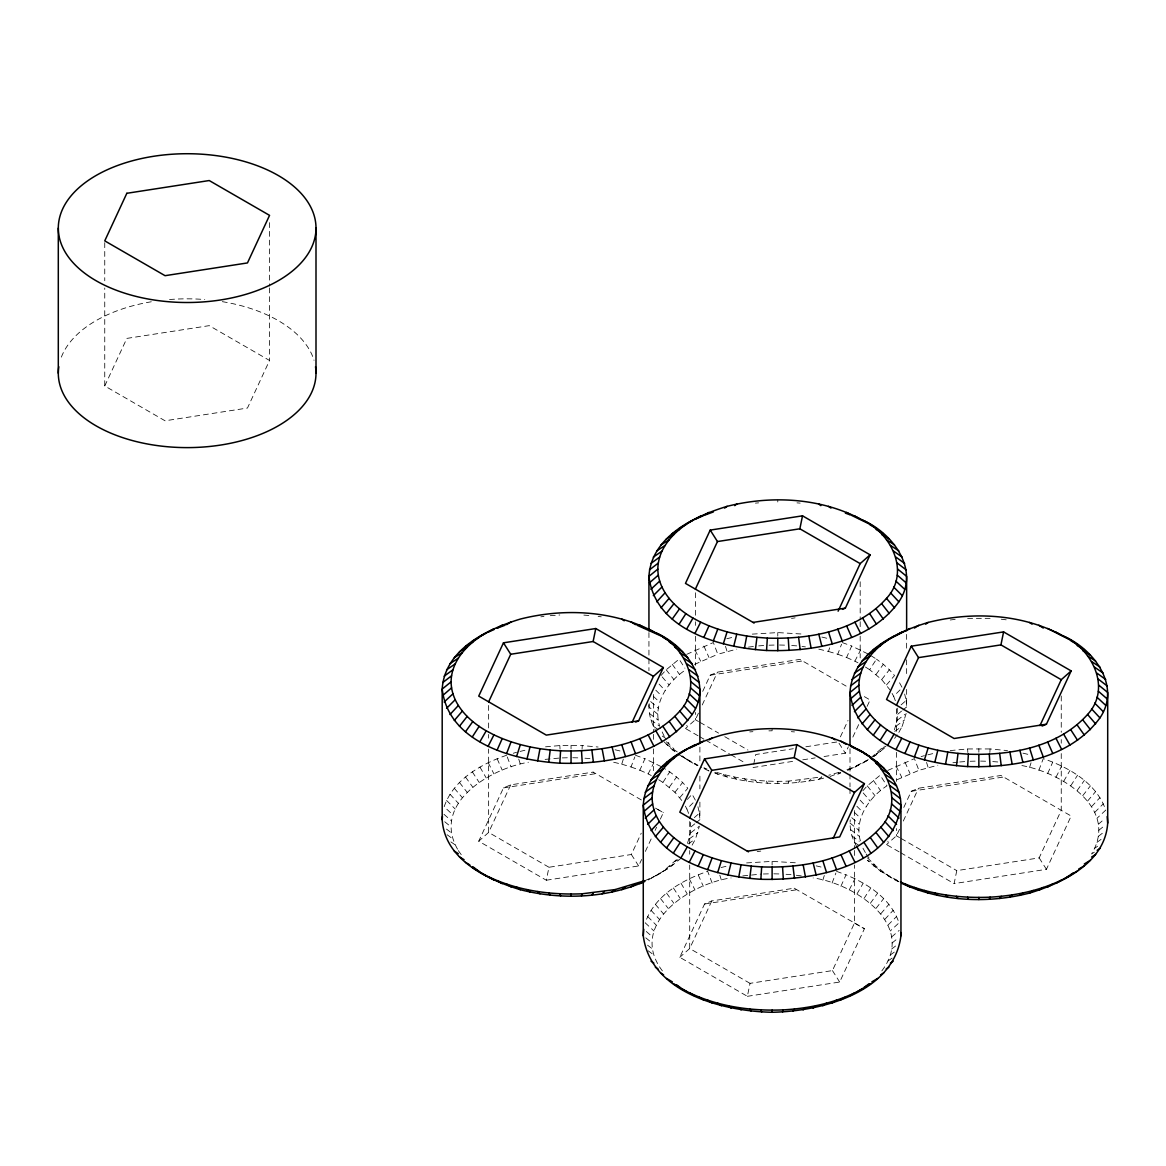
<?xml version="1.0" encoding="UTF-8"?>
<svg xmlns="http://www.w3.org/2000/svg" width="1166" height="1166" viewBox="0 0 1166 1166"><rect width="100%" height="100%" fill="white"/><g stroke="black" fill="none" stroke-linecap="round" stroke-linejoin="round"><path stroke-width="0.75" stroke-dasharray="5 3.75" d="M582.053 749.111L582.271 745.57L598.114 747.027M989.861 752.478L990.08 748.951L1007.497 750.598M457.538 849.183C431.58 803.272 490.274 768.627 528.402 762.243M649.185 703.725C648.179 713.811 651.473 723.882 656.706 732.408M650.89 719.888L659.65 726.243C652.464 703.856 667.622 681.498 685.899 669.707M662.39 970.899C627.119 924.419 690.17 883.405 731.082 877.94M687.474 843.382L690.534 832.976L690.651 822.409M856.937 846.953C852.098 838.85 849.344 829.274 850.247 819.815M860.377 840.832C854.037 818.823 869.224 797.369 886.962 785.797L880.155 775.23L867.271 785.855L862.082 791.612M906.142 713.446L902.236 726.214L893.652 732.146L897.281 720.253L897.281 708.185M881.831 970.899C917.103 924.419 854.051 883.405 813.139 877.94M1094.364 852.157L1091.565 853.993C1119.783 807.178 1058.976 771.294 1019.886 765.231M641.344 799.949L593.115 772.111L510.723 784.849L503.464 787.925L478.73 841.211L546.315 880.228L548.967 867.256L631.36 854.503L641.256 833.18M753.717 764.269L755.699 754.533L793.317 748.718M747.377 996.318L839.68 982.034L864.414 928.748L794.192 888.201L711.785 900.939L704.541 904.014L679.793 957.301L747.377 996.318L750.03 983.346L832.437 970.593L854.503 923.02L854.503 864.983M900.691 852.754L954.123 883.609L956.776 870.623L1039.168 857.885L1061.249 810.312L1061.249 752.259M692.123 845.131L695.504 838.937L699.396 826.169L690.534 832.976M613.68 762.243L621.74 764.167L623.344 759.066M818.809 649.141L828.472 651.459L830.09 646.358M822.802 880.257L824.42 875.156M1029.549 767.549L1031.152 762.433M788.245 783.217L789.018 781.074L821.855 776.877L818.809 779.296C784.441 786.205 748.047 784.747 714.86 773.116M621.74 764.167L631.025 766.966L634.829 756.923M828.472 651.459L837.756 654.243L841.575 644.215M832.087 883.041L835.905 873.013M1038.833 770.332L1043.278 758.629C1068.989 767.461 1096.477 782.896 1105.747 810.137L1096.987 818.284M506.612 755.262C480.902 764.094 453.414 779.529 444.159 806.77L452.918 814.917M712.135 883.041L707.689 871.337C681.964 880.17 654.49 895.605 645.221 922.845L653.98 930.993M631.025 766.966L639.842 770.201L644.944 758.745L662.157 767.082M837.756 654.243L846.589 657.493L851.69 646.037L868.889 654.359M840.919 886.291L846.02 874.835C868.247 884.003 891.072 898.928 899.001 922.845L890.241 930.993M1047.651 773.583L1052.752 762.112M104.751 385.975L126.832 338.402L209.224 325.649L269.55 360.469L247.469 408.042L165.062 420.795L104.751 385.975L104.751 288.017M510.723 784.849L488.641 832.422L478.73 841.211M698.04 735.761L685.477 728.502L686.978 725.267M702.719 691.365L710.211 675.201L717.469 672.141L799.861 659.388L848.09 687.24M698.434 713.155L695.388 719.714L685.477 728.502M702.238 704.949L717.469 672.141M546.315 880.228L638.618 865.944L641.621 859.488M645.366 851.413L652.115 836.882M655.103 830.425L656.604 827.19M660.35 819.115L663.352 812.658L656.269 808.563M711.785 900.939L689.704 948.512L679.793 957.301M840.394 736.868L848.003 720.471M824.056 756.53L845.365 753.236L848.352 746.779M852.856 737.087L860.348 720.938M867.096 706.407L870.098 699.95L862.242 695.402M899.117 851.85L886.539 844.592L888.04 841.356M903.781 807.44L911.273 791.291L918.531 788.231L1000.938 775.477L1071.16 816.025L1046.427 869.326L954.123 883.609M899.496 829.245L896.45 835.803L886.539 844.592M903.3 821.039L918.531 788.231M639.842 770.201L648.15 773.889L653.864 762.695M846.589 657.493L854.882 661.166L860.61 649.987M849.212 889.964L854.926 878.785M1055.959 777.256L1061.672 766.062M898.855 732.408L902.236 726.214M856.923 894.06L863.219 883.172M1063.669 781.337L1069.965 770.449M681.76 800.459L674.925 792.312L662.929 782.415L669.75 771.863L663.673 768.044M890.503 690.534L881.671 679.589L869.676 669.707L876.482 659.154L870.419 655.321M864.006 898.505L870.813 887.953M1070.738 785.797L1077.559 775.23M798.608 782.43L800.153 780.229M669.299 787.21L676.586 777.008L669.75 771.863M876.045 674.502L883.332 664.299L876.482 659.154M870.375 903.3L877.663 893.098M1077.107 790.592L1084.395 780.389M894.555 738.399L897.135 734.813M674.925 792.312L682.62 782.488L676.586 777.008M881.671 679.589L889.367 669.78L883.332 664.299M875.987 908.401L883.697 898.578M1082.733 795.678L1090.443 785.855M679.763 797.675L687.823 788.245L682.62 782.488M886.495 684.952L894.555 675.522L889.367 669.78M880.826 913.75L888.886 904.335M1087.572 801.042L1095.632 791.612M661.005 675.522L666.194 669.78L679.078 659.154L684.923 668.205M681.425 857.972L669.75 867.504L648.15 879.995L662.929 871.454L677.344 858.89M870.944 757.783L884.076 746.167M687.342 799.395L692.123 794.235L695.504 800.43L686.905 809.015L688.61 813.431M884.834 919.333L893.185 910.325M1091.565 806.624L1099.932 797.617M895.342 700.722L893.652 696.291L902.236 687.707L898.855 681.527M887.982 925.104L896.567 916.52M1094.714 812.381L1103.313 803.797M808.825 781.118L811.128 778.815M873.451 756.705L888.157 745.263M694.338 817.599L699.396 813.198L697.938 806.77M901.085 704.891L906.142 700.489L904.67 694.047M891.611 936.983L899.205 930.381M1098.343 824.275L1104.683 818.765M691.001 826.942L694.805 823.823M696.073 822.788L699.891 819.683L699.891 801.538M897.733 714.219L901.551 711.114M902.819 710.079L906.638 706.96L906.638 688.829M892.063 943.017L898.418 937.843M1098.809 830.309L1105.164 825.12M897.281 720.253L904.874 714.423M891.611 949.066L897.937 944.198M1098.343 836.343L1104.683 831.475M689.179 838.966L697.938 832.597M895.911 726.243L904.67 719.888M890.241 955.041L894.613 951.864M1096.987 842.333L1101.36 839.156M688.334 843.878L695.504 838.937M887.982 960.944L892.267 957.986M1094.714 848.236L1097.585 846.254M830.032 776.527L840.73 772.329M862.607 763.191L868.889 759.562L846.589 770.959L868.262 759.634M674.925 861.557L678 859.692M881.671 748.849L886.291 746.036M669.299 866.659L676.586 862.344M876.045 753.95L883.332 749.636M854.882 767.272L860.61 763.949M662.929 871.454L669.75 867.504M873.757 756.37L876.482 754.781M655.86 875.914L662.157 872.285M686.672 654.359L713.359 642.539L717.804 654.243L736.752 649.141M694.513 664.431L717.804 654.243M887.749 770.449L914.435 758.629L918.881 770.332L937.828 765.231M897.12 779.704L918.881 770.332M644.944 880.622L653.864 876.672M846.953 769.647L851.69 767.898M837.756 774.195L840.701 773.116M513.259 753.265L516.582 752.259M838.879 772.388L828.778 775.215M921.082 756.632L924.405 755.626M726.797 638.72L733.72 637.059M520.051 751.429L526.974 749.782M818.809 779.296L823.648 778.145M927.859 754.81L934.782 753.149M721.113 867.519L728.036 865.857M791.525 618.403L795.11 617.849M710.211 675.201L802.514 660.933M503.464 787.925L595.782 773.641L593.115 772.111M805.866 746.779L838.106 741.795M753.047 767.519L795.649 760.932M802.762 759.824L815.18 757.9M911.273 791.291L1003.591 777.008M757.2 851.632L760.786 851.078M704.541 904.014L796.844 889.731L794.192 888.201M540.835 616.829L543.968 616.42M752.274 634.115L777.78 632.584L803.301 634.115M950.203 619.991L956.484 619.19M748.441 647.115L756.953 646.022M545.528 746.823L559.811 745.57L582.271 745.57M545.105 759.387L560.584 757.944M950.203 750.598L967.62 748.951L990.08 748.951M952.913 762.753L958.029 762.112M746.604 862.913L772.111 861.383L797.617 862.913M742.771 875.914L761.66 874.034M755.408 503.114L758.6 502.867M550.265 615.706L559.811 614.978M758.687 645.891L767.33 645.235M749.738 731.913L752.915 731.665M959.749 761.981L968.392 761.311M967.62 618.344L990.08 618.344M769.079 645.192L777.78 644.973M768.904 730.863L772.111 730.776L772.111 728.663M562.333 757.9L571.048 757.681M970.141 761.267L978.857 761.048M716.682 772.388C740.002 779.69 764.663 782.153 789.018 781.074M763.395 873.99L772.111 873.771M779.529 645.017L788.245 645.235M980.591 761.092L989.307 761.311M572.783 757.725L581.499 757.944M773.86 873.815L782.561 874.034M796.976 502.867L800.153 503.114M583.86 615.094L590.229 615.575M791.699 645.498L798.608 646.022M791.306 731.665L794.483 731.913M992.762 761.587L999.685 762.112M584.953 758.206L591.876 758.731M786.03 874.296L792.938 874.821M1001.23 619.19L1007.497 619.991M598.114 616.42L601.248 616.829M802.019 646.46L805.429 646.897M796.349 875.258L801.45 875.914M821.855 637.059L827.044 638.312M1022.917 753.149L1029.84 754.81M615.109 749.782L620.297 751.021M816.185 865.857L821.374 867.11M842.202 642.539L851.69 646.037M707.048 769.064L703.885 767.898L708.986 770.959L700.679 767.272M635.47 755.262L644.944 758.745M836.532 871.337L846.02 874.835M679.078 754.781L697.938 765.275M898.665 881.729C886.772 876.643 878.392 866.425 867.271 860.246L880.155 870.871L899.001 881.35M854.882 661.166L857.972 662.798M686.672 759.562L697.589 765.639M648.15 773.889L651.226 775.521M698.478 721.506L695.388 719.714L695.388 712.455M700.023 722.395L718.591 733.108M724.771 736.679L747.974 750.073M899.54 837.582L896.45 835.803L896.45 828.545M901.099 838.485L956.776 870.623M699.615 736.664L704.337 739.39M705.911 740.293L729.479 753.906M731.053 754.81L745.191 762.987M887.749 875.651L894.03 879.281M854.503 923.02L864.414 928.748M655.496 808.125L663.352 812.658M548.967 867.256L488.641 832.422L488.641 748.995M750.03 983.346L689.704 948.512L689.704 865.07M896.027 880.038L898.884 881.7M880.155 870.871L886.962 874.821M681.804 756.37L692.968 763.191M694.965 763.949L697.822 765.61M873.305 865.726L880.592 870.025M664.124 741.853L672.243 749.636L676.615 752.216M666.194 744.156L677.271 751.91M865.434 667.039L869.676 669.707M658.688 779.748L662.929 782.415M867.446 857.885L874.966 864.939M714.845 772.329L717.804 774.195M666.384 741.795L673.904 748.849M662.273 736.081L665.072 737.903L669.065 743.485M854.401 842.304L860.129 846.254M653.324 726.214L659.052 730.178M450.878 841.896L455.177 844.854M723.328 774.384L727.088 776.993M851.967 835.964L859.269 841.269M648.136 950.8L653.98 955.041M447.074 834.725L452.918 838.966M682.066 755.86L685.899 758.745M672.243 749.636L674.983 751.691M850.495 829.536L859.357 836.343M649.433 713.446L658.294 720.253M647.553 945.174L652.61 949.066M446.476 829.084L451.548 832.976M733.72 776.877L736.752 779.296M849.999 823.05L858.905 830.309M657.828 714.219L648.937 706.96L648.937 703.346M645.804 937.843L652.158 943.017M444.742 821.753L451.096 826.942M851.763 817.672L859.357 824.275M650.686 701.582L658.294 708.185M646.285 931.488L652.61 936.983M443.955 814.305L451.548 820.908M854.459 812.469L860.727 818.284M653.397 696.379L659.65 702.194M744.433 778.815L746.736 781.118M856.85 806.245L862.986 812.381M655.788 690.17L661.924 696.291M647.655 916.52L656.239 925.104M446.578 800.43L455.177 809.015M860.158 800.182L866.134 806.624M659.096 684.107L665.072 690.534M651.036 910.325L659.388 919.333M449.959 794.235L458.325 803.257M863.234 792.967L870.142 801.042M662.157 676.878L669.065 684.952M655.336 904.335L663.396 913.75M454.274 788.245L462.334 797.675M867.271 785.855L874.966 795.678M666.194 669.78L673.904 679.589M660.524 898.578L668.235 908.401M459.462 782.488L467.158 792.312M866.134 853.993L870.142 859.575M458.325 850.626L462.334 856.208M873.305 780.389L880.592 790.592M672.243 664.299L679.53 674.502M666.558 893.098L673.846 903.3M465.496 777.008L472.784 787.21M755.408 780.229L756.953 782.43M673.409 887.953L680.215 898.505M472.332 771.863L479.153 782.415M1039.168 857.885L1046.427 869.326M839.01 743.223L845.365 753.236M832.437 970.593L839.68 982.034M631.36 854.503L638.618 865.944M681.002 883.172L687.284 894.06M479.94 767.082L486.222 777.97M892.077 693.42L893.652 696.291M862.986 848.236L865.347 852.55M664.285 736.475L660.218 727.73M685.331 806.129L686.905 809.015M896.027 766.062L901.755 777.256M694.965 649.987L700.679 661.166M689.295 878.785L695.009 889.964M488.219 762.695L493.932 773.889M904.947 762.112L910.048 773.583M703.885 646.037L708.986 657.493M698.201 874.835L703.302 886.291M497.139 758.745L502.24 770.201M507.254 756.923L511.072 766.966M766.558 781.074L767.33 783.217M926.547 762.433L928.165 767.549M725.485 646.358L727.088 651.459M719.801 875.156L721.419 880.257M518.739 759.066L520.342 764.167M906.142 700.489L906.638 706.96M699.396 813.198L699.891 819.683M967.62 748.951L967.838 752.478M559.811 745.57L560.03 749.111M1061.249 696.029L1061.249 732.306M1061.249 739.565L1061.249 743.194M978.857 748.659L978.857 752.201M906.638 634.406L906.638 648.923M906.638 659.81L906.638 676.134M896.45 708.826L896.45 732.408M896.45 752.362L896.45 781.38M860.187 581.761L860.187 619.846M860.187 621.667L860.187 627.104M860.187 636.17L860.187 657.945M854.503 810.559L854.503 848.659M854.503 850.466L854.503 855.902M849.999 748.689L849.999 772.271M849.999 774.078L849.999 786.773M849.999 788.595L849.999 794.031M777.78 499.864L777.78 501.978M777.78 632.584L777.78 636.111M777.78 781.351L777.78 783.479M772.111 861.383L772.111 864.924M699.891 747.129L699.891 761.631M699.891 776.148L699.891 788.843M695.388 592.751L695.388 619.948M695.388 621.769L695.388 625.399M695.388 636.272L695.388 665.305M689.704 821.549L689.704 848.746M689.704 850.568L689.704 854.197M653.441 694.47L653.441 732.569M653.441 734.376L653.441 739.827M653.441 748.893L653.441 770.653M648.937 632.599L648.937 670.683M571.048 745.293L571.048 748.834M488.641 705.459L488.641 732.671M488.641 734.478L488.641 738.107M269.55 222.619L269.55 286.107M269.55 287.915L269.55 360.469M104.751 242.674L104.751 280.758M61.361 357.117A128.843 74.391 0 0 1 151.988 301.659M169.536 299.531A128.843 74.391 0 0 1 204.764 299.531M222.298 301.659A128.843 74.391 0 0 1 314.033 360.309"/><path stroke-width="1.5" d="M486.222 632.861C468.44 643.02 451.315 660.043 451.096 681.833L442.191 689.077C448.487 743.106 513.958 760.349 559.811 763.191L560.584 750.817C602.735 752.201 650.351 743.966 679.763 711.1C703.958 685.025 684.544 645.76 655.86 632.861C614.89 610.518 565.073 607.763 520.342 619.059C487.009 629.203 444.654 649.433 442.191 689.077L442.191 819.683C444.654 859.327 487.009 879.558 520.342 889.702C561.21 900.123 605.941 898.432 644.827 881.467M692.968 520.138C675.187 530.311 658.061 547.335 657.828 569.11L648.937 576.368C655.219 630.383 720.69 647.626 766.558 650.482L767.33 638.108C809.481 639.478 857.083 631.258 886.495 598.377C910.704 572.317 891.29 533.037 862.607 520.138C821.636 497.795 771.819 495.054 727.088 506.35C693.755 516.494 651.4 536.724 648.937 576.368L648.937 630.791M687.284 748.936C669.503 759.11 652.392 776.133 652.158 797.908L643.268 805.167C649.549 859.182 715.02 876.424 760.873 879.281L761.66 866.906C803.797 868.291 851.413 860.056 880.826 827.175C905.02 801.115 885.621 761.85 856.923 748.936C815.952 726.593 766.149 723.853 721.419 735.148C688.071 745.293 645.716 765.523 643.268 805.167L643.268 935.773C650.57 993.14 723.518 1011.316 772.111 1012.277C820.704 1011.316 893.637 993.14 900.954 935.773L900.954 805.167C900.589 779.019 878.377 760.145 856.923 748.936M894.03 636.228C876.249 646.387 859.123 663.425 858.905 685.2L849.999 692.458C856.296 746.473 921.767 763.715 967.62 766.558L968.392 754.183C1010.543 755.568 1058.16 747.333 1087.572 714.466C1111.766 688.392 1092.353 649.127 1063.669 636.228C1022.699 613.884 972.881 611.13 928.165 622.44C894.818 632.57 852.463 652.8 849.999 692.458L849.999 745.059M442.191 819.683L442.439 816.433M643.268 935.773L643.749 929.287M559.811 763.191C607.005 764.605 662.521 755.131 692.123 714.525C713.767 682.97 685.943 645.614 655.86 632.861M766.558 650.482C813.751 651.896 869.268 642.408 898.855 601.816C920.513 570.261 892.69 532.906 862.607 520.138M760.873 879.281C812.061 880.636 892.762 867.373 900.954 805.167L892.063 797.908M967.62 766.558C1014.828 767.971 1070.33 758.498 1099.932 717.892C1121.575 686.351 1093.752 648.996 1063.669 636.228M1098.809 685.2L1107.7 692.458L1107.7 823.05C1105.237 862.709 1062.882 882.939 1029.549 893.069C987.529 903.796 941.385 901.697 901.755 883.362M548.661 762.345L550.206 750.03L560.584 750.817M755.408 649.622L756.953 637.321L767.33 638.108M749.738 878.435L751.283 866.119L761.66 866.906M956.484 765.712L958.029 753.396L968.392 754.183M537.701 760.932L539.989 748.718L550.206 750.03M744.433 648.223L746.736 636.009L756.953 637.321M738.763 877.021L741.066 864.808L751.283 866.119M945.509 764.313L947.812 752.099L958.029 753.396M488.641 701.83L510.723 654.257L593.115 641.504L595.782 628.532L663.352 667.55L638.618 720.836L635.718 722.075M695.388 589.121L717.469 541.549L799.861 528.796L802.514 515.824L870.098 554.827L845.365 608.127L842.464 609.352M689.704 817.92L711.785 770.347L794.192 757.594L796.844 744.622L864.414 783.639L839.68 836.926L747.377 851.209M896.45 705.197L918.531 657.624L1000.938 644.885L1003.591 631.899L1071.16 670.916L1046.427 724.217L1042.069 726.054M526.974 758.993L530.02 746.91L539.989 748.718M733.72 646.27L736.752 634.187L746.736 636.009M728.036 875.068L731.082 862.986L741.066 864.808M934.782 762.36L937.828 750.277L947.812 752.099M516.582 756.501L520.342 744.593L530.02 746.91M723.328 643.792L727.088 631.885L736.752 634.187M717.658 872.591L721.419 860.683L731.082 862.986M924.405 759.868L928.165 747.96L937.828 750.277M581.499 895.925L582.271 893.783L615.109 889.585L644.944 880.622M782.561 1012.015L783.333 1009.873C811.026 1008.313 838.922 1002.104 863.219 988.374M989.307 899.292L990.08 897.164C1017.772 895.605 1045.654 889.381 1069.965 875.651M506.612 753.513L511.072 741.809L520.342 744.593M713.359 640.79L717.804 629.086L727.088 631.885M707.689 869.588L712.135 857.885L721.419 860.683M914.435 756.88L918.881 745.176L928.165 747.96M497.139 750.015L502.24 738.559L511.072 741.809M703.885 637.306L708.986 625.851L717.804 629.086M698.201 866.105L703.302 854.649L712.135 857.885M904.947 753.396L910.048 741.926L918.881 745.176M595.782 628.532L503.464 642.816L478.73 696.102L546.315 735.119L638.618 720.836M802.514 515.824L710.211 530.093L685.477 583.394L754.154 623.052M632.118 722.264L653.441 676.338L663.352 667.55M796.844 744.622L704.541 758.906L679.793 812.192L748.485 851.85M838.106 611.188L860.187 563.615L870.098 554.827M1003.591 631.899L911.273 646.183L886.539 699.483L954.123 738.501L1046.427 724.217M833.194 838.354L854.503 792.428L864.414 783.639M1039.941 725.646L1061.249 679.705L1071.16 670.916M488.219 746.065L493.932 734.886L502.24 738.559M694.965 633.357L700.679 622.163L708.986 625.851M689.295 862.155L695.009 850.961L703.302 854.649M896.027 749.447L901.755 738.253L910.048 741.926M479.94 741.678L486.222 730.805C468.44 720.632 451.315 703.608 451.096 681.833M686.672 628.97L692.968 618.082C675.187 607.923 658.061 590.9 657.828 569.11M681.002 857.768L687.284 846.88C669.503 836.722 652.392 819.698 652.158 797.908M887.749 745.059L894.03 734.172C876.249 724.013 859.123 706.975 858.905 685.2M472.332 736.897L479.153 726.345M679.078 624.189L685.899 613.637M673.409 852.987L680.215 842.435M880.155 740.264L886.962 729.712M591.876 895.138L593.421 892.937M792.938 1011.228L794.483 1009.027M999.685 898.505L1001.23 896.319M465.496 731.752L472.784 721.55M672.243 619.044L679.53 608.841M666.558 847.842L673.846 837.64M873.305 735.119L880.592 724.917M459.462 726.272L467.158 716.449M666.194 613.564L673.904 603.74M660.524 842.362L668.235 832.539M867.271 729.654L874.966 719.83M454.274 720.515L462.334 711.1M661.005 607.807L669.065 598.377M655.336 836.605L663.396 827.175M862.082 723.897L870.142 714.466M449.959 714.525L458.325 705.517M656.706 601.816L665.072 592.794M651.036 830.615L659.388 821.593M857.782 717.892L866.134 708.884M446.578 708.33L455.177 699.746M653.324 595.622L661.924 587.037M647.655 824.42L656.239 815.836M854.401 711.712L862.986 703.127M602.093 893.826L604.396 891.538M803.155 1009.916L805.458 1007.628M1009.902 897.208L1012.205 894.905M444.159 702.005L452.918 693.857M650.89 589.282L659.65 581.134M645.221 818.08L653.98 809.933M851.967 705.372L860.727 697.224M442.686 695.563L451.548 687.867M649.433 582.854L658.294 575.144M643.749 811.653L652.61 803.942M850.495 698.944L859.357 691.234M734.726 505.65L736.752 504.033M612.063 892.019L615.109 889.585M813.139 1008.094L816.185 1005.675M1019.886 895.386L1022.917 892.952M442.686 682.606L451.548 675.799M649.433 569.883L658.294 563.076M643.749 798.681L652.61 791.874M850.495 685.972L859.357 679.166M869.093 983.71L864.006 987.544L870.813 983.579M1063.669 879.281L1073.288 872.911M444.159 676.163L452.918 669.809M650.89 563.455L659.65 557.086M645.221 792.253L653.98 785.884M851.967 679.53L860.727 673.176M724.582 508.085L727.088 506.35M925.658 624.174L928.165 622.44M621.74 889.702L625.501 887.107M822.802 1005.792L826.563 1003.183M1029.549 893.069L1033.309 890.474M446.578 669.823L455.177 663.906M653.324 557.115L661.924 551.183M647.655 785.913L656.239 779.996M854.401 673.205L862.986 667.273M449.959 663.643L458.325 658.149M656.706 550.92L665.072 545.426M651.036 779.733L659.388 774.224M857.782 667.01L866.134 661.516M890.401 963.043L893.185 961.207M1097.148 850.335L1099.932 848.498M454.274 657.639L462.334 652.566M506.612 624.655L511.072 621.857M661.005 544.93L669.065 539.843M655.336 773.728L663.396 768.642M709.176 739.812L712.135 737.932M862.082 661.02L870.142 655.933M914.435 628.037L918.881 625.224M631.025 886.918L635.47 884.105M832.087 1002.993L836.532 1000.195M886.204 968.902L888.886 967.212M1091.595 857.039L1095.632 854.489M1038.833 890.285L1043.278 887.472M856.923 991.989L862.592 988.433M459.462 651.896L467.158 647.203M666.194 539.173L673.904 534.48M660.524 767.971L668.235 763.293M867.271 655.263L874.966 650.57M880.607 974.834L883.697 972.969M1084.278 863.991L1090.443 860.246M502.24 625.093L497.139 628.153L505.038 625.238M705.153 514.672L708.986 512.384M698.201 744.229L703.302 741.182M910.048 628.474L887.749 639.857M639.842 883.668L643.676 881.379M840.919 999.758L846.02 996.697M1047.651 887.035L1052.752 883.988M465.496 646.416L472.784 642.102M672.243 533.707L679.53 529.393M666.558 762.506L673.846 758.192M873.305 649.783L880.592 645.483M871.833 981.889L877.663 978.434M1078.565 869.166L1084.395 865.726M479.94 636.476L493.932 628.78M686.672 523.767L700.679 516.057M681.002 752.566L695.009 744.855M896.027 635.47L901.755 632.147M849.212 996.07L854.926 992.747M1055.959 883.362L1061.672 880.038M472.332 641.271L479.153 637.306M679.078 528.548L685.899 524.598M673.409 757.346L680.215 753.396M880.155 644.638L886.962 640.688M1070.738 874.821L1077.559 870.871M694.965 519.38L703.885 515.43M488.219 632.103L494.165 629.465M689.295 748.178L696.714 744.885M705.459 514.847L713.359 511.947M753.047 622.411L845.365 608.127M479.94 872.285C510.883 889.614 547.175 895.284 582.271 893.783M900.487 882.021C928.515 894.366 959.647 898.476 990.08 897.164M681.002 988.374C711.945 1005.69 748.237 1011.374 783.333 1009.873M845.365 513.113L850.101 514.847M637.044 625.238L662.157 636.476M851.69 515.43L868.889 523.767M1069.965 639.857L1047.651 628.474M850.466 746.211L863.219 752.566M692.968 618.082L700.679 622.163M894.03 734.172L901.755 738.253M486.222 730.805L493.932 734.886M687.284 846.88L695.009 850.961M799.861 528.796L860.187 563.615M1000.938 644.885L1061.249 679.705M593.115 641.504L653.441 676.338M794.192 757.594L854.503 792.428M1055.959 632.147L1061.672 635.47M1070.738 640.688L1077.559 644.638M854.882 516.057L860.61 519.38M869.676 524.598L876.482 528.548M849.212 744.855L854.926 748.178M864.006 753.396L870.813 757.346M648.15 628.78L653.864 632.103M662.929 637.306L669.75 641.271M689.295 992.747L695.009 996.07M673.409 983.579L687.284 991.989M488.219 876.672L493.932 879.995M472.332 867.504L486.222 875.914M1077.107 645.483L1084.395 649.783M876.045 529.393L883.332 533.707M870.375 758.192L877.663 762.506M669.299 642.102L676.586 646.416M666.558 978.434L672.388 981.889M465.496 862.344L469.869 864.939M846.589 512.384L850.408 514.672M840.919 741.182L846.02 744.229M639.842 625.093L644.944 628.153M904.947 883.988L910.048 887.035M698.201 996.697L703.302 999.758M497.139 880.622L502.24 883.668M1082.733 650.57L1090.443 655.263M881.671 534.48L889.367 539.173M875.987 763.293L883.697 767.971M674.925 647.203L682.62 651.896M660.524 972.969L663.6 974.834M459.462 856.879L464.083 859.692M1038.833 625.224L1043.278 628.037M1087.572 655.933L1095.632 661.02M886.495 539.843L894.555 544.93M832.087 737.932L835.045 739.812M880.826 768.642L888.886 773.728M631.025 621.857L635.47 624.655M679.763 652.566L687.823 657.639M914.435 887.472L918.881 890.285M707.689 1000.195L712.135 1002.993M655.336 967.212L658.018 968.902M454.274 851.122L458.296 853.658M506.612 884.105L511.072 886.918M1091.565 661.516L1099.932 667.01M890.503 545.426L898.855 550.92M884.834 774.224L893.185 779.733M683.757 658.149L692.123 663.643M651.036 961.207L653.82 963.043M1094.714 667.273L1103.313 673.205M893.652 551.183L902.236 557.115M887.982 779.996L896.567 785.913M686.905 663.906L695.504 669.823M1029.549 622.44L1032.056 624.174M828.472 506.35L830.979 508.085M621.74 619.059L624.247 620.793M924.405 890.474L928.165 893.069M717.658 1003.183L721.419 1005.792M516.582 887.107L520.342 889.702M1096.987 673.176L1105.747 679.53M895.911 557.086L904.67 563.455M890.241 785.884L899.001 792.253M689.179 669.809L697.938 676.163M676.397 984.658L680.215 987.544M472.784 866.659L479.153 871.454M1098.343 679.166L1107.204 685.972M897.281 563.076L906.142 569.883M891.611 791.874L900.473 798.681M690.534 675.799L699.396 682.606M818.809 504.033L820.835 505.65M934.782 892.952L937.828 895.386M728.036 1005.675L731.082 1008.094M526.974 889.585L530.02 892.019M897.733 569.11L906.638 576.368L906.638 630.791M691.001 681.833L699.891 689.077L699.891 743.5M1098.343 691.234L1107.204 698.944M897.281 575.144L906.142 582.854M891.611 803.942L900.473 811.653M690.534 687.867L699.396 695.563M1096.987 697.224L1105.747 705.372M895.911 581.134L904.67 589.282M890.241 809.933L899.001 818.08M689.179 693.857L697.938 702.005M945.509 894.905L947.812 897.208M738.763 1007.628L741.066 1009.916M537.701 891.538L539.989 893.826M1094.714 703.127L1103.313 711.712M893.652 587.037L902.236 595.622M887.982 815.836L896.567 824.42M686.905 699.746L695.504 708.33M1091.565 708.884L1099.932 717.892M890.503 592.794L898.855 601.816M884.834 821.593L893.185 830.615M683.757 705.517L692.123 714.525M1087.572 714.466L1095.632 723.897M886.495 598.377L894.555 607.807M880.826 827.175L888.886 836.605M679.763 711.1L687.823 720.515M1082.733 719.83L1090.443 729.654M881.671 603.74L889.367 613.564M875.987 832.539L883.697 842.362M674.925 716.449L682.62 726.272M1077.107 724.917L1084.395 735.119M876.045 608.841L883.332 619.044M870.375 837.64L877.663 847.842M669.299 721.55L676.586 731.752M956.484 896.319L958.029 898.505M749.738 1009.027L751.283 1011.228M548.661 892.937L550.206 895.138M1070.738 729.712L1077.559 740.264M869.676 613.637L876.482 624.189M864.006 842.435L870.813 852.987M662.929 726.345L669.75 736.897M911.273 646.183L918.531 657.624M710.211 530.093L717.469 541.549M704.541 758.906L711.785 770.347M503.464 642.816L510.723 654.257M1063.669 734.172L1069.965 745.059M862.607 618.082L868.889 628.97M856.923 846.88L863.219 857.768M655.86 730.805L662.157 741.678M1055.959 738.253L1061.672 749.447M854.882 622.163L860.61 633.357M849.212 850.961L854.926 862.155M648.15 734.886L653.864 746.065M1047.651 741.926L1052.752 753.396M846.589 625.851L851.69 637.306M840.919 854.649L846.02 866.105M639.842 738.559L644.944 750.015M1038.833 745.176L1043.278 756.88M837.756 629.086L842.202 640.79M832.087 857.885L836.532 869.588M631.025 741.809L635.47 753.513M967.62 897.164L968.392 899.292M760.873 1009.873L761.66 1012.015M559.811 893.783L560.584 895.925M1029.549 747.96L1033.309 759.868M828.472 631.885L832.232 643.792M822.802 860.683L826.563 872.591M621.74 744.593L625.501 756.501M1019.886 750.277L1022.917 762.36M818.809 634.187L821.855 646.27M813.139 862.986L816.185 875.068M612.063 746.91L615.109 758.993M1009.902 752.099L1012.205 764.313M808.825 636.009L811.128 648.223M803.155 864.808L805.458 877.021M602.093 748.718L604.396 760.932M999.685 753.396L1001.23 765.712M798.608 637.321L800.153 649.622M792.938 866.119L794.483 878.435M591.876 750.03L593.421 762.345M1107.204 816.564L1107.7 823.05M900.706 932.523L900.954 935.773M989.307 754.183L990.08 766.558M788.245 638.108L789.018 650.482M782.561 866.906L783.333 879.281M581.499 750.817L582.271 763.191M978.857 754.46L978.857 766.849M978.857 897.441L978.857 899.569M777.78 638.37L777.78 650.759M772.111 867.169L772.111 879.558M772.111 1010.15L772.111 1012.277M571.048 751.079L571.048 763.468M571.048 894.074L571.048 896.188M316.001 228.113A128.843 74.391 0 0 1 122.722 292.535A128.843 74.391 0 0 1 122.722 163.692A128.843 74.391 0 0 1 316.001 228.113L316.001 373.222M58.3 228.113L58.3 373.222M315.505 366.736A128.843 74.391 0 0 1 187.143 447.613A128.843 74.391 0 0 1 58.796 366.736M126.832 193.294L104.751 240.866L165.062 275.686L247.469 262.933L269.55 215.36L209.224 180.541L126.832 193.294"/></g></svg>
